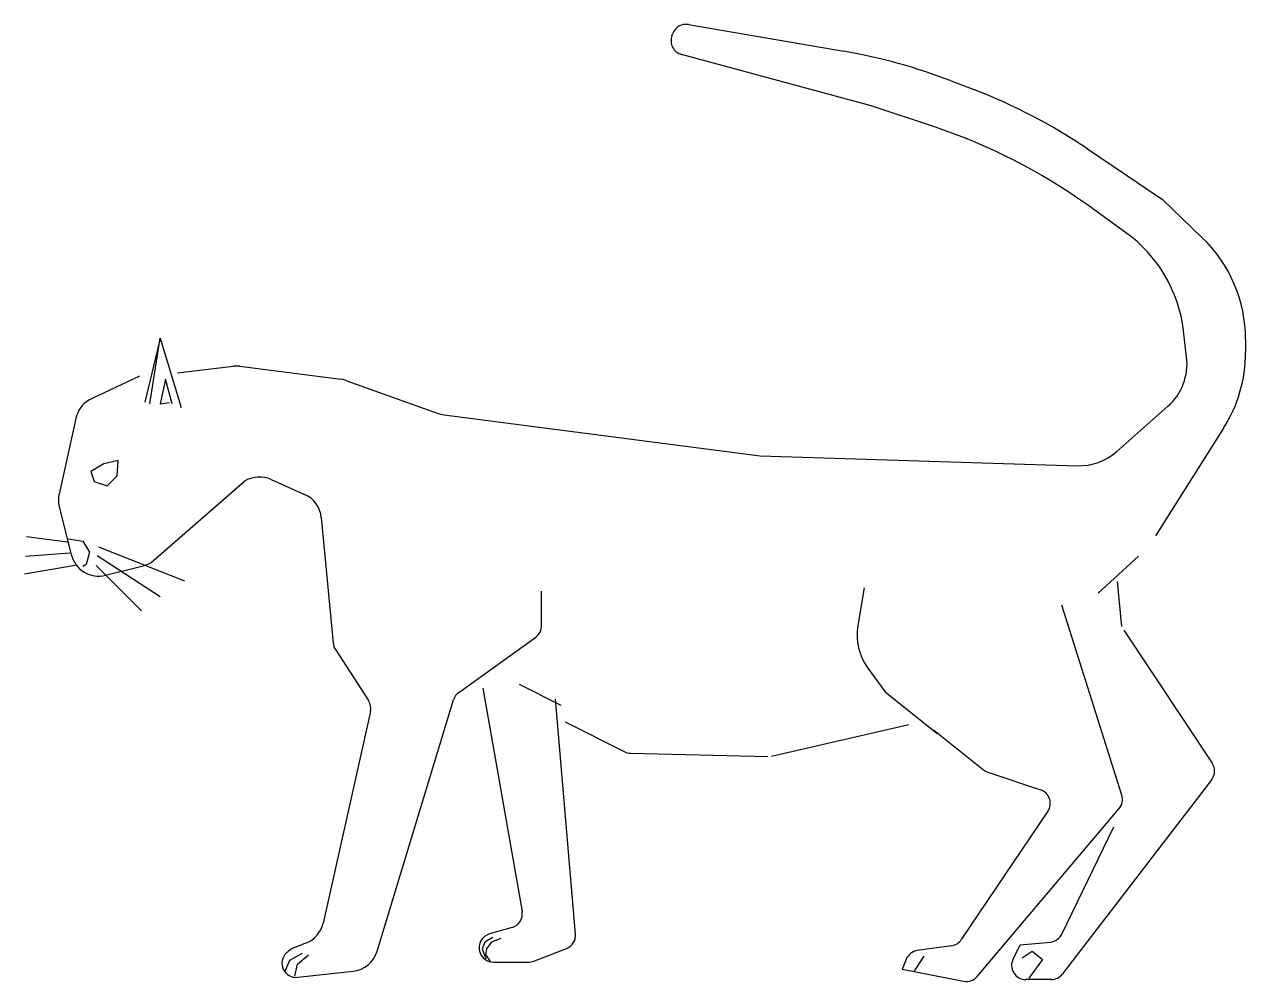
# Model space of a CAD drawing. Header units: millimetres. Extents: x -1485.984 to -1485.466, y 1780.237 to 1780.643.
import ezdxf

# ---------------------------------------------------------------- set-up
doc = ezdxf.new("R2010")
doc.units = ezdxf.units.MM
doc.header["$LTSCALE"] = 10
doc.layers.add('Animais', color=2, linetype='Continuous')

msp = doc.modelspace()

# ---------------------------------------------------------------- linework, layer by layer
at = {"layer": 'Animais'}
for p, q in [((-1485.702168564184, 1780.64322554825), (-1485.63634888652, 1780.631909662905)), ((-1485.709157452498, 1780.638474000019), (-1485.708803350978, 1780.639418531854)), ((-1485.624734894558, 1780.608774347735), (-1485.705110088289, 1780.630577037737)), ((-1485.590837965601, 1780.619374768675), (-1485.581181671052, 1780.615659782234)), ((-1485.597470491375, 1780.599683700255), (-1485.624734894558, 1780.608774347735)), ((-1485.532966118043, 1780.590508935951), (-1485.501246043994, 1780.569070526894)), ((-1485.501246043994, 1780.569070526894), (-1485.484443210668, 1780.552963358839)), ((-1485.516880750819, 1780.555099323255), (-1485.533460615326, 1780.566996862923)), ((-1485.93051681024, 1780.482310325798), (-1485.926106494149, 1780.510250051575)), ((-1485.926106494149, 1780.510250051575), (-1485.917285861966, 1780.480839813915)), ((-1485.490950910703, 1780.502124862064), (-1485.492272346479, 1780.513360172132)), ((-1485.926340789672, 1780.509491595319), (-1485.93269741226, 1780.483052993468)), ((-1485.465963515262, 1780.509649800841), (-1485.465963515262, 1780.504138435005)), ((-1485.918755967329, 1780.495544932745), (-1485.895234468384, 1780.498312933121)), ((-1485.892295917256, 1780.498296451363), (-1485.849473763016, 1780.492769484191)), ((-1485.934927126332, 1780.494074420862), (-1485.955269677997, 1780.484498808219)), ((-1485.923902633063, 1780.492825677981), (-1485.926079558607, 1780.482354944575)), ((-1485.921029091345, 1780.482442200686), (-1485.923902633063, 1780.492825677981)), ((-1485.84697281023, 1780.492168753097), (-1485.808238173759, 1780.478331128983)), ((-1485.926079558607, 1780.482354944575), (-1485.922335246671, 1780.482965737357)), ((-1485.520581069914, 1780.462147394662), (-1485.498882375606, 1780.481347701347)), ((-1485.961543471158, 1780.477435317194), (-1485.968636963288, 1780.445370555454)), ((-1485.805753639443, 1780.477732528504), (-1485.671778266201, 1780.460252647553)), ((-1485.475288983142, 1780.47201224951), (-1485.504186254722, 1780.426430874244)), ((-1485.671778266201, 1780.460252647553), (-1485.537219862209, 1780.456132373698)), ((-1485.949966639993, 1780.456938228733), (-1485.955585547788, 1780.453657578842)), ((-1485.955585547788, 1780.453657578842), (-1485.954180820839, 1780.449439600411)), ((-1485.943879489882, 1780.458344221544), (-1485.949966639993, 1780.456938228733)), ((-1485.944347732198, 1780.451782921762), (-1485.943879489882, 1780.458344221544)), ((-1485.954180820839, 1780.449439600411), (-1485.948561913044, 1780.44756494333)), ((-1485.948561913044, 1780.44756494333), (-1485.944347732198, 1780.451782921762)), ((-1485.929909581752, 1780.41512252538), (-1485.89035160959, 1780.449519112458)), ((-1485.879115570882, 1780.450309161626), (-1485.864888290416, 1780.443984177338)), ((-1485.968894348321, 1780.43866709621), (-1485.9638308294, 1780.418407419789)), ((-1485.857817101965, 1780.434156336382), (-1485.852740170956, 1780.380833819917)), ((-1485.965418636429, 1780.423663065552), (-1485.982743602131, 1780.426006386903)), ((-1485.964950394113, 1780.425069058362), (-1485.958863244002, 1780.424131729822)), ((-1485.958863244002, 1780.424131729822), (-1485.956053790104, 1780.41944508712)), ((-1485.964482151797, 1780.41897642285), (-1485.983211844447, 1780.41757043004)), ((-1485.956053790104, 1780.41944508712), (-1485.957458517053, 1780.414289780148)), ((-1485.95277609389, 1780.41803909431), (-1485.926086281864, 1780.400698516314)), ((-1485.952307851574, 1780.421788408471), (-1485.915784950906, 1780.407259816096)), ((-1485.528514288438, 1780.402000461459), (-1485.511345258922, 1780.417750039699)), ((-1485.962140940215, 1780.413821115878), (-1485.983680086763, 1780.410071801717)), ((-1485.957458517053, 1780.414289780148), (-1485.958863244002, 1780.413352451608)), ((-1485.953244336207, 1780.413821115878), (-1485.93404640124, 1780.394605880802)), ((-1485.949277745163, 1780.409675569405), (-1485.933359648616, 1780.413656193975)), ((-1485.520347049371, 1780.407064614279), (-1485.518603990781, 1780.387878164724)), ((-1485.764394904124, 1780.388329447466), (-1485.764394904125, 1780.402902684116)), ((-1485.627675105286, 1780.404373196), (-1485.630352012765, 1780.388307309753)), ((-1485.518413315939, 1780.316356689162), (-1485.543879099546, 1780.397020636585)), ((-1485.517643204244, 1780.386330893076), (-1485.480104521172, 1780.330007297958)), ((-1485.799502193057, 1780.359972303728), (-1485.766888437395, 1780.383460701111)), ((-1485.851805015198, 1780.378143646189), (-1485.837797092541, 1780.356489052091)), ((-1485.626089904031, 1780.370249227313), (-1485.618746348112, 1780.360149045756)), ((-1485.78938669531, 1780.361728351393), (-1485.772684959039, 1780.267059008098)), ((-1485.773896526494, 1780.363444547324), (-1485.756255262128, 1780.354621476026)), ((-1485.618746348112, 1780.360149045756), (-1485.596694767654, 1780.34250290316)), ((-1485.83413221344, 1780.250182748249), (-1485.801736783052, 1780.356847193714)), ((-1485.750072997707, 1780.257398288147), (-1485.758514482669, 1780.357316815744)), ((-1485.836979788369, 1780.351919690671), (-1485.8570780214, 1780.262122759009)), ((-1485.754460152516, 1780.347436489947), (-1485.729196471472, 1780.33480115642)), ((-1485.666985606166, 1780.332901802051), (-1485.608694958942, 1780.346357209584)), ((-1485.598272998009, 1780.344082208797), (-1485.577057065084, 1780.327104769089)), ((-1485.726658934741, 1780.334169207595), (-1485.668481455795, 1780.332749852317)), ((-1485.575206101691, 1780.326097533995), (-1485.552841192168, 1780.318640502677)), ((-1485.480335122112, 1780.323029780274), (-1485.543548000716, 1780.24055539966)), ((-1485.549764168244, 1780.309594347863), (-1485.586493126043, 1780.255119109521)), ((-1485.579815425005, 1780.239437714179), (-1485.519554109295, 1780.310675326195)), ((-1485.543870234114, 1780.257432204703), (-1485.521827519088, 1780.302907876074)), ((-1485.776944961562, 1780.260247552375), (-1485.786558725373, 1780.257500003162)), ((-1485.864479506992, 1780.253543988844), (-1485.868670752798, 1780.251931525466)), ((-1485.788440174345, 1780.254050077885), (-1485.789587899374, 1780.251177522729)), ((-1485.785140464887, 1780.256060866493), (-1485.788440174345, 1780.254050077885)), ((-1485.787579380573, 1780.251177522729), (-1485.785570861772, 1780.254193705642)), ((-1485.785570861772, 1780.254193705642), (-1485.781553824171, 1780.255773610978)), ((-1485.767765180379, 1780.245958038573), (-1485.753897305883, 1780.251293311378)), ((-1485.590619230663, 1780.252533657854), (-1485.605129509605, 1780.250460187657)), ((-1485.564530746837, 1780.246888041317), (-1485.561520363912, 1780.252910472052)), ((-1485.561520363912, 1780.252910472052), (-1485.54872603936, 1780.254073914096)), ((-1485.873286592944, 1780.24145296401), (-1485.871142090849, 1780.24645894609)), ((-1485.871142090849, 1780.24645894609), (-1485.865780835611, 1780.249319507278)), ((-1485.867925337706, 1780.244671095347), (-1485.8632789165, 1780.248604366981)), ((-1485.790679241257, 1780.25008307442), (-1485.79062980714, 1780.249910007168)), ((-1485.789587899374, 1780.251177522729), (-1485.788009777459, 1780.247012317754)), ((-1485.788009777459, 1780.248735850847), (-1485.787579380573, 1780.251177522729)), ((-1485.786144724287, 1780.245863295691), (-1485.788009777459, 1780.248735850847)), ((-1485.609851824073, 1780.246748336525), (-1485.611503946283, 1780.242616888871)), ((-1485.606490297488, 1780.241641119371), (-1485.602198040109, 1780.248084128651)), ((-1485.560706218779, 1780.247368238731), (-1485.5564139614, 1780.250231798412)), ((-1485.552121704022, 1780.246652348811), (-1485.55784471386, 1780.238777559691)), ((-1485.5564139614, 1780.250231798412), (-1485.552121704022, 1780.246652348811)), ((-1485.868997588754, 1780.239665113267), (-1485.867925337706, 1780.244671095347)), ((-1485.867821698837, 1780.239127965269), (-1485.844288786602, 1780.241743456341)), ((-1485.7848605431, 1780.245557912637), (-1485.769919573673, 1780.245557912637)), ((-1485.611503946283, 1780.242616888871), (-1485.58557328073, 1780.237429321671)), ((-1485.548310126187, 1780.238205353222), (-1485.559163886993, 1780.238205353222))]:
    msp.add_line(p, q, dxfattribs=at)
for centre, radius, start, end in [((-1485.703185184454, 1780.63731230183), 0.006, 80.24493008822508, 159.4491623881962), ((-1485.703539285975, 1780.636367769996), 0.006, 159.4491623882496, 254.82308248178), ((-1485.677013697338, 1780.395379806098), 0.24, 68.95718072529215, 80.24493008823791), ((-1485.667357402789, 1780.391664819658), 0.24, 55.94671354449773, 68.9571807252463), ((-1485.673384042448, 1780.372006005336), 0.24, 54.33716850232744, 71.56029821442554), ((-1485.551861607599, 1780.506351608858), 0.06, 6.707998797098096, 54.33716850229867), ((-1485.525963515262, 1780.509649800841), 0.06, 0, 46.21096162834642), ((-1485.514786615151, 1780.499321436754), 0.024, 311.5043300571512, 6.707998797138433), ((-1485.525963515262, 1780.504138435005), 0.06, 327.6264864840734, 0), ((-1485.893831990996, 1780.486395170866), 0.012, 82.64560978714849, 96.7116753127624), ((-1485.851009836756, 1780.480868203694), 0.012, 70.34115774924011, 82.64560978712265), ((-1485.950158956899, 1780.47364152818), 0.012, 115.2072274073946, 161.5698030885627), ((-1485.804201147232, 1780.489631678387), 0.012, 250.3411577492647, 262.566560046327), ((-1485.536485309459, 1780.48012113007), 0.024, 268.2461105845352, 311.5043300571794), ((-1485.883990357783, 1780.439343923249), 0.012, 66.03163117723294, 122.0125033952011), ((-1485.957252449028, 1780.44157676644), 0.012, 161.5698030885875, 194.032516520939), ((-1485.869763077317, 1780.433018938961), 0.012, 5.438837085232608, 66.03163117725013), ((-1485.952188930107, 1780.42131709002), 0.012, 194.032516520939, 284.0399713242157), ((-1485.936270833559, 1780.42529771459), 0.012, 284.0399713242031, 302.0125033952011), ((-1485.770394904124, 1780.388329447466), 0.006, 305.7613993388127, 0), ((-1485.606678381738, 1780.384362795334), 0.024, 170.5402463409164, 216.0198383104417), ((-1485.84676718328, 1780.381402518627), 0.006, 185.4388370851937, 212.8980180825648), ((-1485.842834924459, 1780.353230179653), 0.006, 347.3840545995486, 32.89801808256485), ((-1485.795995726328, 1780.355103557373), 0.006, 125.7613993388127, 163.1057567558314), ((-1485.726512596355, 1780.340167422753), 0.006, 243.4286117146428, 268.602432772105), ((-1485.485097247582, 1780.326679733836), 0.006, 322.5314692929025, 33.68275647321749), ((-1485.573308262914, 1780.331789476368), 0.006, 231.3324639715879, 251.5602982144379), ((-1485.554739030945, 1780.312948560304), 0.006, 326.0108840759412, 71.56029821435962), ((-1485.524134955344, 1780.31455035516), 0.006, 319.771452988852, 17.52101995634144), ((-1485.778593709718, 1780.266016575648), 0.006, 285.9495809278752, 10.00526903176732), ((-1485.868788293579, 1780.264743736973), 0.012, 291.0428192747125, 347.3840545995076), ((-1485.784909977217, 1780.25173097989), 0.006, 105.9495809278627, 195.9412118562008), ((-1485.756051699176, 1780.256893185443), 0.006, 291.0428192747247, 4.829090917328178), ((-1485.549269402816, 1780.26004925979), 0.006, 275.1958574300111, 334.1398614758194), ((-1485.864361966211, 1780.240731777337), 0.012, 111.0428192746714, 133.3996996314883), ((-1485.591467988744, 1780.258473321962), 0.006, 278.1323204524918, 326.0108840759412), ((-1485.86848446898, 1780.245091247565), 0.006, 133.3996996315346, 276.3419306770277), ((-1485.845614326888, 1780.253670020932), 0.012, 276.3419306769097, 343.1057567558314), ((-1485.7848605431, 1780.251557912637), 0.006, 195.9412118568075, 270), ((-1485.604280751524, 1780.244520523549), 0.006, 98.1323204524918, 158.2040525379738), ((-1485.559163886993, 1780.244205353222), 0.006, 153.4412848799925, 270), ((-1485.769919573673, 1780.251557912637), 0.006, 270, 291.0428192746714), ((-1485.584396271054, 1780.243312743144), 0.006, 258.6870207031768, 319.771452988852), ((-1485.548310126187, 1780.244205353222), 0.006, 270, 322.5314692929128)]:
    msp.add_arc(centre, radius, start, end, dxfattribs=at)

doc.saveas('drawing.dxf')
